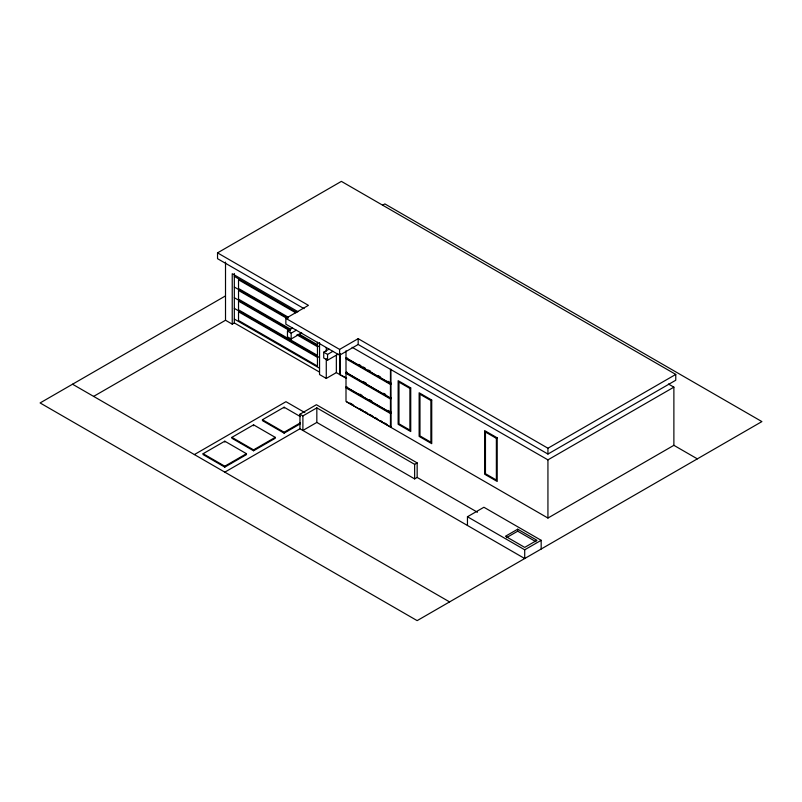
<?xml version="1.0" encoding="UTF-8"?>
<svg xmlns="http://www.w3.org/2000/svg" width="802" height="802" viewBox="0 0 802 802"><rect width="100%" height="100%" fill="white"/><g stroke="black" fill="none" stroke-linecap="round" stroke-linejoin="round"><path stroke-width="1.2" d="M217.532 252.871L341.381 181.372L675.765 374.424L675.765 380.238L547.936 454.052L358.173 344.489L339.597 355.216L285.863 324.188L285.863 318.374L308.429 305.351L217.532 252.871L217.532 258.685L304.098 308.67M225.432 295.938L40.1 402.945L417.15 620.628L761.9 421.591L384.85 203.909L382.684 205.152M93.623 396.399L225.512 320.259L232.229 324.128L234.324 322.925L319.497 372.088M301.712 332.88L291.166 338.975L287.457 336.84L287.457 331.025L292.58 328.068M287.457 331.025L291.166 333.161L296.279 330.203M338.233 354.073L327.557 360.228L323.727 358.023L323.727 352.198L329.051 349.131M323.727 352.198L327.557 354.414L332.88 351.336M285.863 318.374L339.597 349.401L358.173 338.675L547.936 448.228L675.765 374.424M346.003 350.795L346.003 357.822L346.925 357.582M346.003 358.795L346.675 358.404L391.125 384.068L390.454 384.459L346.003 358.795L346.003 372.369L390.454 398.033L391.125 397.642M194.375 454.574L285.963 401.692L304.86 412.599M319.547 342.574L319.547 374.544L326.274 378.424L336.349 372.609L346.183 378.283M346.604 378.043L339.707 374.544L339.707 353.712M203.117 453.701L224.791 441.19L246.455 453.701L246.455 454.604L224.791 467.125L203.117 454.604L203.117 453.701L224.791 466.213L246.455 453.701M231.898 437.361L253.572 424.839L275.246 437.361L275.246 438.263L253.572 450.774L231.898 438.263L231.898 437.361L253.572 449.872L275.246 437.361M300.369 423.757L284.119 433.15L262.444 420.629L262.444 419.727L284.119 407.215L300.369 416.599M346.003 372.369L346.925 372.128L346.925 373.09M346.003 373.331L346.675 372.95L391.125 398.614L390.454 399.005L346.003 373.331L346.003 386.905L390.454 412.579L391.125 412.188L387.887 410.323M346.003 386.905L346.885 386.644L346.885 387.617M467.456 525.48L467.456 516.749L524.708 549.801L524.708 558.533L299.948 428.769L299.948 414.223L316.399 404.719L417.16 462.894L417.16 477.441L477.451 512.247M346.003 387.877L346.675 387.486L391.125 413.16L390.454 413.541L346.003 387.877L346.003 401.451L547.936 518.042L673.88 445.321L697.339 458.864M299.948 414.223L302.895 415.917L316.83 407.877L414.644 464.348L417.16 462.894M352.108 347.286L547.936 459.867L673.88 387.155L673.88 445.321M262.444 419.727L284.119 432.238L300.369 422.854M224.811 472.147L299.948 428.769M346.634 401.812L391.085 427.235L390.875 369.191M417.16 477.441L414.644 478.894L316.83 422.423L302.895 430.463L302.895 415.917M346.003 357.822L390.454 383.486L391.125 383.105M391.085 426.754L390.454 427.115L390.454 413.541M467.456 516.749L483.907 507.255L541.17 540.307L541.17 549.029M517.711 529.19L505.45 536.257L524.708 547.385L536.969 540.307L517.711 529.19L517.711 531.185L535.896 541.691M506.473 537.671L517.711 531.185M524.708 549.801L541.17 540.307M668.467 384.028L673.88 387.155M297.993 311.687L232.229 273.713L232.229 324.128M234.324 276.379L296.86 312.479M295.828 312.86L238.525 279.778L238.525 288.499L288.259 317.211M234.324 287.046L288.229 318.163M287.176 318.534L238.525 290.444L238.525 299.166L290.424 329.131M358.785 364.429L360.94 365.672M363.095 366.915L365.251 368.158M368.489 370.033L370.644 371.276M378.193 375.637L380.348 376.88M387.897 381.231L390.053 382.484M299.076 334.123L317.452 344.73L317.452 342.243M234.324 297.712L290.384 330.073M297.933 334.434L319.497 346.885M290.424 331.066L238.525 301.101L238.525 309.833L317.452 355.396L317.452 346.675L296.91 334.815M363.095 381.461L366.334 383.326M383.577 393.291L385.742 394.534M234.324 308.379L319.497 357.552M234.324 319.046L319.497 368.208M359.827 394.123L361.993 395.366M369.542 399.727L371.707 400.97M350.073 403.075L353.311 404.95M359.787 408.689L363.025 410.554M365.191 411.797L367.346 413.05M369.501 414.293L372.74 416.168M374.895 417.411L377.06 418.654M380.298 420.529L382.454 421.772M384.609 423.015L386.764 424.258M72.531 384.218L449.581 601.911M547.936 448.228L547.936 454.052M547.936 459.867L547.936 518.042M414.644 464.348L414.644 478.894M390.454 369.431L390.454 383.486M390.454 384.459L390.454 398.033M390.454 399.005L390.454 412.579M358.173 338.675L358.173 344.489M340.118 353.471L340.118 374.303M339.597 349.401L339.597 355.216M336.349 355.276L336.349 372.609M327.557 354.414L327.557 360.228M326.274 347.487L326.274 351.196M326.274 358.624L326.274 378.424M316.83 407.877L316.83 422.423M291.166 333.161L291.166 338.975M284.119 407.215L284.119 408.118M284.119 432.238L284.119 433.15M253.572 424.839L253.572 425.752M253.572 449.872L253.572 450.774M234.324 273.472L234.324 322.925M225.512 262.084L225.512 320.259M224.791 441.19L224.791 442.092M224.791 466.213L224.791 467.125M410.734 387.927L398.143 380.659L398.143 424.288L410.734 431.556L410.734 387.927M431.727 400.048L419.135 392.769L419.135 436.398L431.727 443.676L431.727 400.048M497.21 437.852L484.619 430.584L484.619 474.213L497.21 481.481L497.21 437.852M409.892 388.409L398.985 382.113L398.985 423.797L409.892 430.103L409.892 388.409M430.885 400.529L419.977 394.233L419.977 435.917L430.885 442.223L430.885 400.529M496.368 438.333L485.461 432.037L485.461 473.721L496.368 480.027L496.368 438.333M317.452 357.341L238.525 311.767L238.525 320.499L317.452 366.063L317.452 357.341"/></g></svg>
